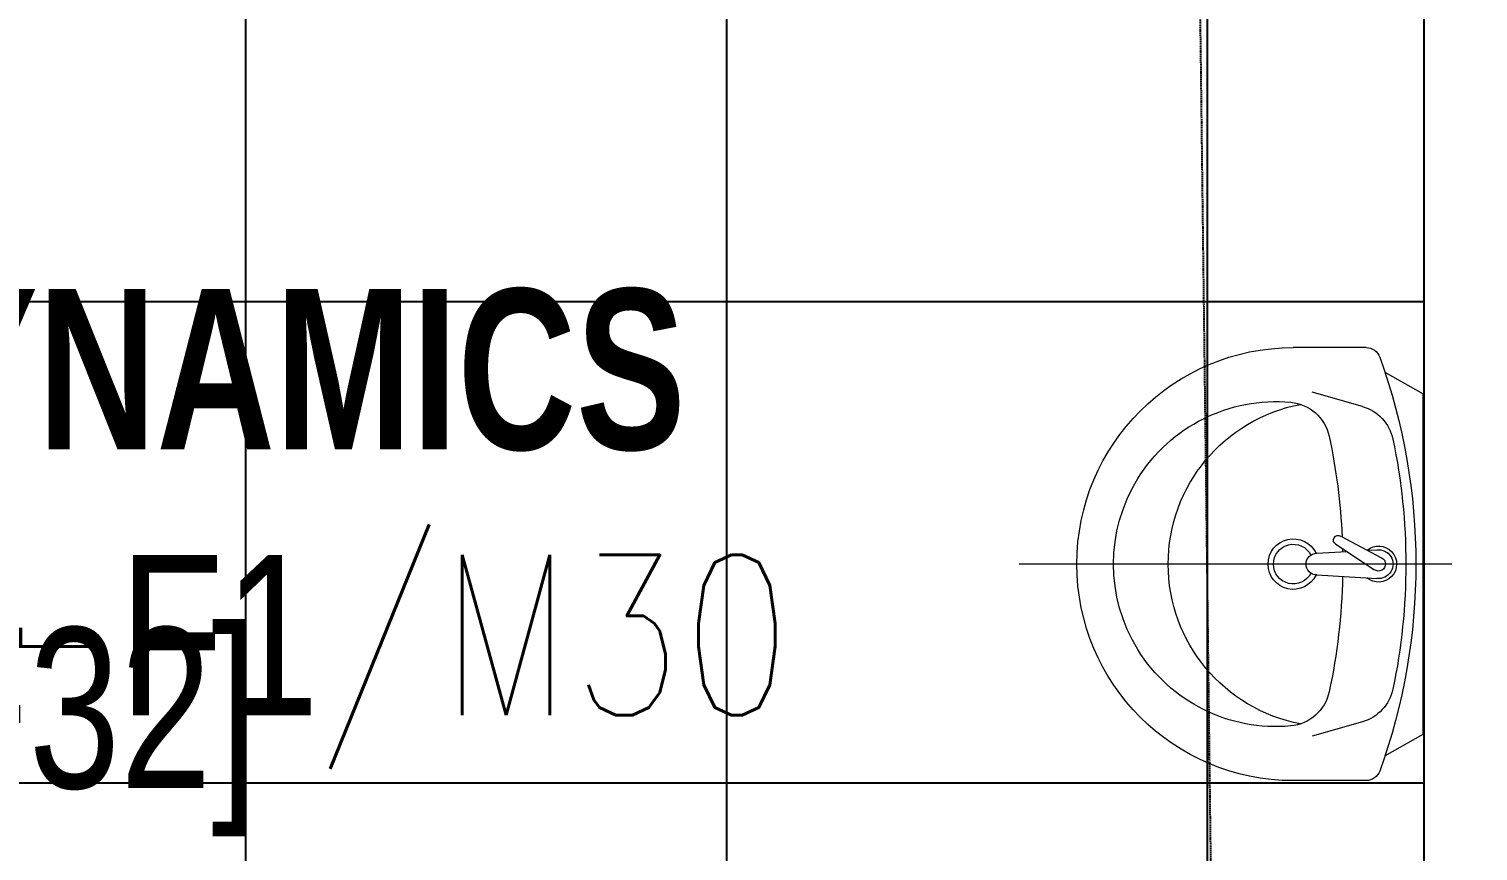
# Model space of a CAD drawing. Extents: x -178977 to 231842, y -29287 to 19916.
# Drawn here: x 36735 to 38543, y -10515 to -9490 of the extents above; entities that cross this region are included whole.
import ezdxf
from ezdxf import colors
from ezdxf.entities.mleader import LeaderData, LeaderLine
from ezdxf.math import Vec2, Vec3

# ---------------------------------------------------------------- set-up
doc = ezdxf.new("R2010")
doc.units = 0
doc.header["$LTSCALE"] = 0.25
doc.linetypes.add('DASHDOT', pattern=[25.4, 12.7, -6.35, 0, -6.35])
doc.linetypes.add('HIDDEN', pattern=[9.525, 6.35, -3.175])
for name, color, linetype, lineweight in [('01-First Floor-FUR$0$72_EGR_BASE_TEXT', 252, 'Continuous', 5), ('01-First Floor-FUR$0$SANIT', 250, 'Continuous', 5), ('01-First Floor-FUR$0$Walls', 251, 'Continuous', 5), ('E-LITE-CIRC', 6, 'Continuous', 25), ('E-LITE-CLNG-CNDT', 6, 'DASHDOT', 35), ('E-POWR-FLOR-CNDT', 6, 'HIDDEN', 25)]:
    doc.layers.add(name, color=color, linetype=linetype, lineweight=lineweight)
doc.layers.add('01-First Floor-FUR$0$FALSE CEILING', color=251, linetype='Continuous')
doc.styles.add('01-First Floor-FUR$0$X3G_ENTITY_9EC9', font='swisscl.ttf', dxfattribs={"height": 0.2})
doc.styles.add('01-First Floor-FUR$0$X3G_ENTITY_9F38', font='swisscl.ttf', dxfattribs={"height": 0.2})
doc.styles.add('DC_SIMPLEX', font='SIMPLEX.shx', dxfattribs={"width": 0.7})

# ---------------------------------------------------------------- blocks, each defined once
blk = doc.blocks.new('01-First Floor-FUR$0$lav-manta 60')
at = {"layer": '01-First Floor-FUR$0$SANIT'}
for p, q in [((0, 0.04), (0, -0.56)), ((-0.2658, -0.0529), (-0.2358, 0)), ((-0.2358, 0), (0.2358, 0)), ((0.2658, -0.0529), (0.2358, 0)), ((0.0389, -0.1142), (0.0087, -0.0575)), ((-0.3, -0.0789), (-0.3, -0.18)), ((-0.015, -0.1473), (-0.0199, -0.064)), ((0.0274, -0.121), (-0.0078, -0.0673)), ((0.0191, -0.077), (0.0199, -0.064)), ((0.3, -0.0789), (0.3, -0.18)), ((-0.2185, -0.0841), (-0.2383, -0.1537)), ((0.2185, -0.0841), (0.2383, -0.1537)), ((0.015, -0.1473), (0.0174, -0.1057))]:
    blk.add_line(p, q, dxfattribs=at)
for centre, radius, start, end in [((0, -0.8557), 0.8457, 70.1771, 109.8229), ((0, -0.8696), 0.8457, 78.1914, 101.8086), ((0, -0.0617), 0.025, 320.7474, 220.368), ((-0.28, -0.0789), 0.02, 109.8229, 180), ((-0.1608, -0.1006), 0.06, 101.8086, 164.0794), ((0, -0.0617), 0.02, 353.2671, 186.682), ((0, -0.0617), 0.00966, 25.4127, 215.9577), ((0.1608, -0.1006), 0.06, 15.9206, 78.1914), ((0.28, -0.0789), 0.02, 0, 70.1771), ((0, -0.9572), 0.8457, 91.1572, 102.0883), ((0, -0.9572), 0.8457, 88.5486, 88.844), ((0.0332, -0.1176), 0.00666, 210.6852, 30.6852), ((0, -0.9572), 0.8457, 77.9117, 87.4274), ((-0.1645, -0.189), 0.06, 102.0883, 174.8142), ((0.1645, -0.189), 0.06, 5.1858, 77.9117), ((0, -0.18), 0.035, 115.3106, 64.6894), ((0, -0.18), 0.0275, 117.1496, 62.8504), ((0, -0.1473), 0.015, 180, 0), ((0, -0.18), 0.3, 180, 0), ((0, -0.1282), 0.2252, 190.6097, 349.3903), ((0, -0.2039), 0.2252, 174.8142, 5.1858)]:
    blk.add_arc(centre, radius, start, end, dxfattribs=at)
blk = doc.blocks.new('01-First Floor-FUR')
at = {"layer": '01-First Floor-FUR$0$FALSE CEILING', "linetype": 'Continuous'}
for p, q in [((37006, -12830), (37006, -8830)), ((37606, -12830), (37606, -8830)), ((38206, -12830), (38206, -8830)), ((34976, -9830), (38476, -9830)), ((34976, -10430), (38476, -10430))]:
    blk.add_line(p, q, dxfattribs=at)
at = {"layer": '01-First Floor-FUR$0$FALSE CEILING'}
blk.add_lwpolyline([(34976, -12830), (34976, -10710), (34976, -10710), (34976, -8830), (38476, -8830), (38476, -12830), (34976, -12830)], dxfattribs=at)
at = {"layer": '01-First Floor-FUR$0$Walls'}
blk.add_line((38476, -8830), (38476, -12830), dxfattribs=at)
at = {"layer": '01-First Floor-FUR$0$SANIT', "xscale": -900.000000000201, "yscale": 900.000000000201, "zscale": 900.000000000201, "rotation": 270}
blk.add_blockref('01-First Floor-FUR$0$lav-manta 60', (38474.9, -10157.3), dxfattribs=at)
at = {"layer": '01-First Floor-FUR$0$72_EGR_BASE_TEXT', "char_height": 200, "attachment_point": 2}
for s, insert, style in [('{\\fSwis721 LtCn BT|b1|i0|c0|p34;URODYNAMICS}', (36780.6, -9814.3, 0), '01-First Floor-FUR$0$X3G_ENTITY_9EC9'), ('[OPDF32]', (36564.5, -10236.6, 0), '01-First Floor-FUR$0$X3G_ENTITY_9F38')]:
    blk.add_mtext(s, dxfattribs=dict(at, insert=insert, style=style))
blk = doc.blocks.new('ARR0W')
at = {"color": 45}
blk.add_ellipse((0, 0), major_axis=(0.4, 0), ratio=0.4, dxfattribs=at)
at = {"color": 45, "ltscale": 0.5}
blk.add_solid([(-1.4, 0.167), (-0.4, 0), (-1.4, -0.167)], dxfattribs=at)

msp = doc.modelspace()

# ---------------------------------------------------------------- linework, layer by layer
at = {"layer": 'E-POWR-FLOR-CNDT'}
msp.add_lwpolyline([(38352.3, -12129.8), (38228.5, -12006.1), (38161.4, -6603.7, -0.202144), (38190.7, -6531.8), (38352.3, -6370.2)], format="xyb", dxfattribs=at)

# ---------------------------------------------------------------- block references
at = {"layer": 'E-LITE-CLNG-CNDT'}
msp.add_blockref('01-First Floor-FUR', (0, 0), dxfattribs=at)

# ---------------------------------------------------------------- leaders
at = {"layer": 'E-LITE-CIRC'}
ml = msp.add_multileader_mtext('Standard', dxfattribs=at)
ml.set_content('{\\Fdc_el_romans|c0;\\W0.8;TO\\Fromans|c0; \\Fsimplex|c0;PP-\\Fdc_el_romans|c0;F1\\Fsimplex|c0;/M24}', color=256, style='DC_SIMPLEX')
ml.set_leader_properties()
ml.set_arrow_properties(name='ARR0W')
ml.build(insert=Vec2(0, 0))
ml.multileader.update_dxf_attribs({"dogleg_length": 200, "arrow_head_size": 140, "scale": 100})
ctx = ml.context
ctx.base_point, ctx.scale, ctx.char_height, ctx.arrow_head_size, ctx.landing_gap_size, ctx.plane_origin, ctx.plane_x_axis, ctx.plane_y_axis = Vec3(23065.5, -9565.8, 0), 100, 200, 140, 140, Vec3(34637.9, -15185.5, 0), Vec3(1, 0.000001, 0), Vec3(-0.000001, 1, 0)
notes = []
notes.append((ctx, [(0, (1, 1, 0), (22956.7, -9565.8, 0), (1, 0.000001, 0), 108.8, [(0, [(22294.3, -8975, 0)], 0, [])])]))
ctx.mtext.insert, ctx.mtext.text_direction, ctx.mtext.rotation, ctx.mtext.width, ctx.mtext.flow_direction = Vec3(23205.5, -9432.5, 0), Vec3(1, 0.000001, 0), 0.000001, 2086.364, 5
ml = msp.add_multileader_mtext('Standard', dxfattribs=at)
ml.set_content('{\\Fdc_el_romans|c0;\\W0.8;TO\\Fromans|c0; \\Fsimplex|c0;PP-\\Fdc_el_romans|c0;F1\\Fsimplex|c0;/M30}', color=256, style='DC_SIMPLEX')
ml.set_leader_properties()
ml.set_arrow_properties(name='ARR0W')
ml.build(insert=Vec2(0, 0))
ml.multileader.update_dxf_attribs({"dogleg_length": 200, "arrow_head_size": 140, "scale": 100})
ctx = ml.context
ctx.base_point, ctx.scale, ctx.char_height, ctx.arrow_head_size, ctx.landing_gap_size, ctx.plane_origin, ctx.plane_x_axis, ctx.plane_y_axis = Vec3(35834.7, -10279.1, -0.1), 100, 200, 140, 140, Vec3(49265.8, -15214.3, -0.1), Vec3(1, 0.000001, 0), Vec3(-0.000001, 1, 0)
notes.append((ctx, [(0, (1, 1, 0), (35725.9, -10279.1, -0.1), (1, 0.000001, 0), 108.8, [(0, [(35225.5, -9012, -0.1)], 0, [])])]))
ctx.mtext.insert, ctx.mtext.text_direction, ctx.mtext.rotation, ctx.mtext.flow_direction = Vec3(35974.7, -10145.8, -0.1), Vec3(1, 0.000001, 0), 0.000001, 5
for ctx, leaders in notes:
    for number, flags, end, landing, length, lines in leaders:
        leader = LeaderData()
        leader.index, (leader.has_last_leader_line, leader.has_dogleg_vector, leader.attachment_direction) = number, flags
        leader.last_leader_point, leader.dogleg_vector, leader.dogleg_length = Vec3(end), Vec3(landing), length
        for number, points, colour, breaks in lines:
            line = LeaderLine()
            line.index, line.vertices, line.color, line.breaks = number, Vec3.list(points), colors.encode_raw_color(colour), breaks
            leader.lines.append(line)
        ctx.leaders.append(leader)

doc.saveas('drawing.dxf')
